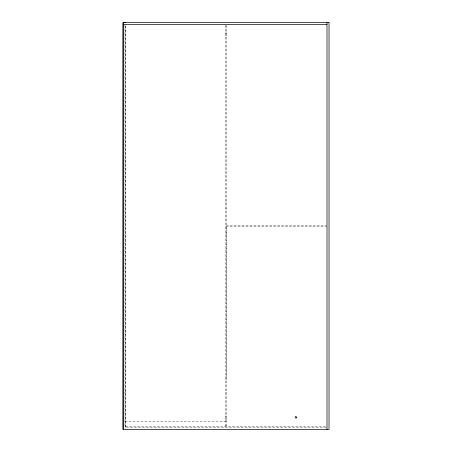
<?xml version="1.0" encoding="UTF-8"?>
<svg xmlns="http://www.w3.org/2000/svg" width="452" height="452" viewBox="0 0 452 452"><rect width="100%" height="100%" fill="white"/><g stroke="black" fill="none" stroke-linecap="round" stroke-linejoin="round"><path stroke-width="0.34" stroke-dasharray="2.26 1.69" d="M326.293 427.389L125.006 427.389L125.611 426.179L125.611 25.216L125.611 429.4M225.701 27.047L226.299 27.047M225.701 32.612L226.299 32.612M225.701 33.075L226.299 33.075M225.701 33.273L226.299 33.273M225.701 35.29L226.299 35.29M225.701 35.951L226.299 35.951M225.701 202.451L226.299 202.451M225.701 208.496L226.299 208.496M226.299 225.701L326.293 225.701M326.994 226.299L226.299 226.299L226.299 379.352L225.701 379.352M225.701 227.554L226.299 227.554M225.701 233.594L226.299 233.594M125.006 392.359L125.611 392.359M225.701 392.359L226.299 392.359M225.701 416.049L226.299 416.049M225.701 416.71L226.299 416.71M225.701 418.727L226.299 418.727M225.701 419.14L226.299 419.14M225.701 419.388L226.299 419.388M125.006 421.4L226.299 421.4M225.701 425.179L226.299 425.179M125.611 426.784L326.293 426.784M226.299 25.216L226.299 427.389M225.701 25.216L225.701 426.784M125.006 24.611L125.006 427.389"/><path stroke-width="0.68" d="M125.605 22.6L123.204 22.606L123.21 24.617M326.994 429.4L326.994 24.611L123.204 24.617L123.21 429.4M326.994 22.6L326.994 24.617M329.011 22.6L122.989 22.6L122.989 429.4L329.011 429.4L329.011 22.6M296.28 417.846A0.734 0.655 -90 0 0 295.987 416.614A0.734 0.655 -90 0 0 295.184 417.518A0.734 0.655 -90 0 0 296.28 417.846"/></g></svg>
